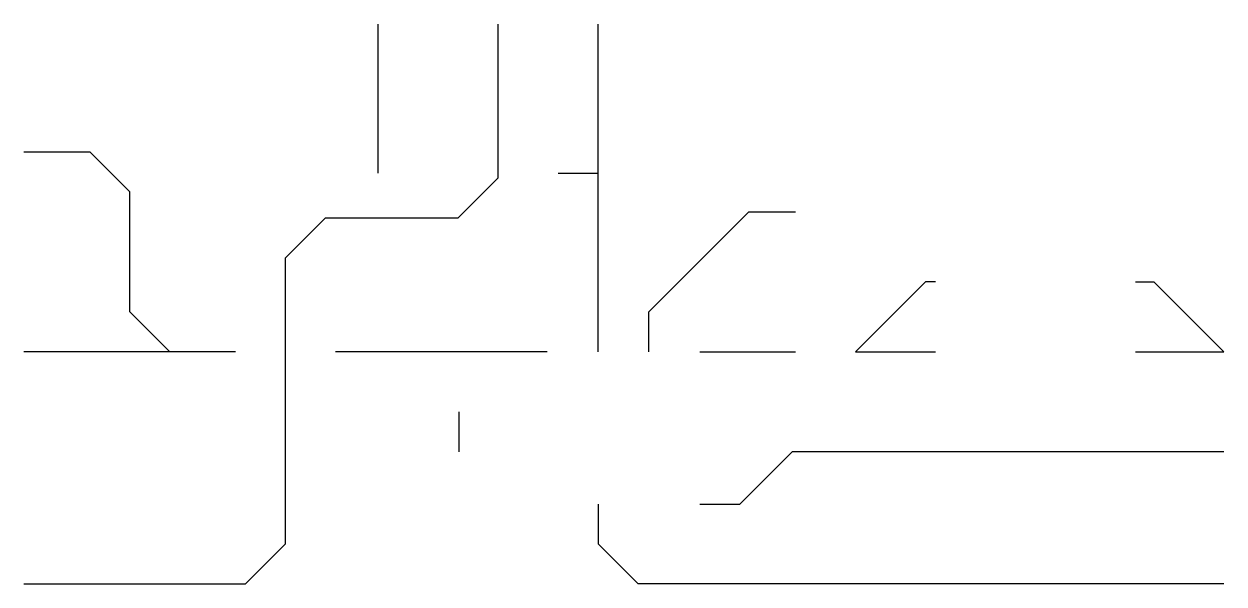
# Model space of a CAD drawing. Header units: millimetres. Extents: x 5 to 65, y 37 to 65.
import ezdxf

# ---------------------------------------------------------------- set-up
doc = ezdxf.new("R2010")
doc.units = ezdxf.units.MM
doc.header["$MEASUREMENT"] = 0
doc.layers.add('TOP-1.20mm', color=1, linetype='Continuous', true_color=0xff0000)

msp = doc.modelspace()

# ---------------------------------------------------------------- linework, layer by layer
at = {"layer": 'TOP-1.20mm'}
for p, q in [((22.706, 62), (22.706, 65)), ((28.706, 62), (28.706, 65)), ((33.706, 62), (33.706, 65)), ((22.706, 57.538), (22.706, 62)), ((28.706, 57.538), (28.706, 62)), ((33.706, 57.538), (33.706, 62)), ((5, 58.615), (8.292, 58.615)), ((8.292, 58.615), (10.292, 56.615)), ((26.706, 55.307), (28.706, 57.307)), ((28.706, 57.307), (28.706, 57.538)), ((31.706, 57.538), (33.706, 57.538)), ((33.706, 53.077), (33.706, 57.538)), ((10.292, 50.615), (10.292, 56.615)), ((18.083, 53.307), (20.083, 55.307)), ((20.083, 55.307), (26.706, 55.307)), ((36.246, 50.615), (41.246, 55.615)), ((41.246, 55.615), (43.58, 55.615)), ((18.083, 51.615), (18.083, 53.307)), ((33.706, 48.615), (33.706, 53.077)), ((18.083, 48.615), (18.083, 51.615)), ((46.58, 48.615), (50.08, 52.115)), ((50.58, 52.115), (50.08, 52.115)), ((60.58, 52.115), (61.5, 52.115)), ((65, 48.615), (61.5, 52.115)), ((10.292, 50.615), (12.292, 48.615)), ((36.246, 48.615), (36.246, 50.615)), ((12.292, 48.615), (5, 48.615)), ((15.583, 48.615), (12.292, 48.615)), ((18.083, 39), (18.083, 48.615)), ((31.166, 48.615), (20.583, 48.615)), ((38.786, 48.615), (43.58, 48.615)), ((46.58, 48.615), (50.58, 48.615)), ((60.58, 48.615), (65, 48.615)), ((26.752, 43.615), (26.752, 45.615)), ((33.706, 40.995), (33.706, 39)), ((38.786, 40.995), (40.786, 40.995)), ((35.706, 37), (33.706, 39)), ((16.083, 37), (18.083, 39)), ((5, 37), (16.083, 37)), ((65, 37), (35.706, 37))]:
    msp.add_line(p, q, dxfattribs=at)
msp.add_lwpolyline([(65, 43.615), (43.406, 43.615), (40.786, 40.995)], dxfattribs=at)

doc.saveas('drawing.dxf')
